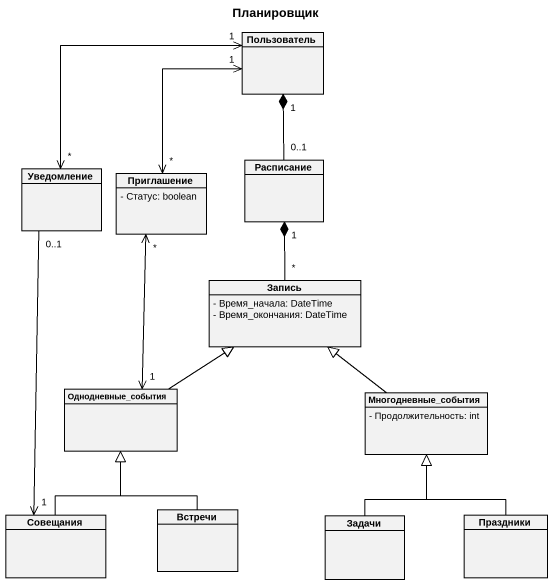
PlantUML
@startuml
title Планировщик
hide circle
hide empty members
skinparam classAttributeIconSize 0
class Пользователь
class Расписание
class Уведомление
class Приглашение {
  - Статус: boolean
}
class Запись {
  - Время_начала: DateTime
  - Время_окончания: DateTime
}
class Однодневные_события
class Многодневные_события {
  - Продолжительность: int
}
class Совещания
class Встречи
class Задачи
class Праздники
Расписание "0..1" -up-* "1" Пользователь
Уведомление "*" <-up-> "1" Пользователь
Уведомление "0..1" --> "1" Совещания
Приглашение "*" <-up-> "1" Пользователь
Запись "*" -up-* "1" Расписание
Однодневные_события "1" <-up-> "*" Приглашение
Однодневные_события -up-|> Запись
Многодневные_события -up-|> Запись
Совещания -up-|> Однодневные_события
Встречи -up-|> Однодневные_события
Задачи -up-|> Многодневные_события
Праздники -up-|> Многодневные_события
@enduml
